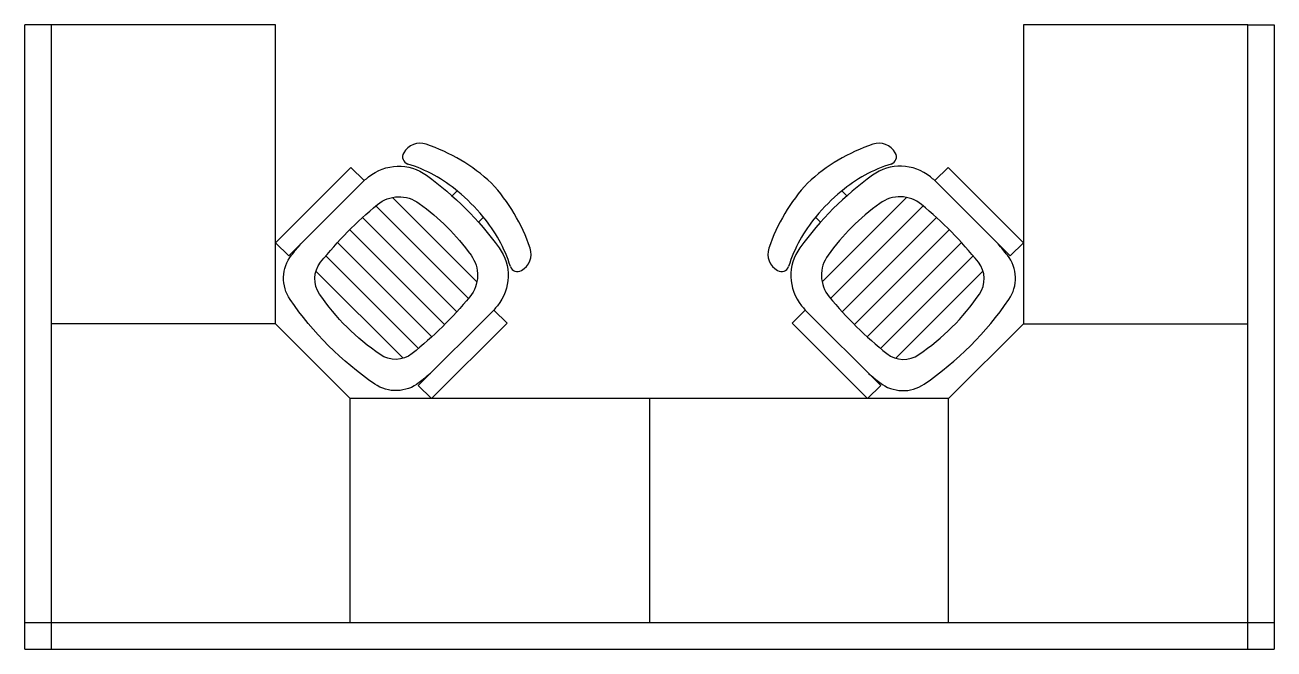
# Model space of a CAD drawing. Header units: millimetres. Extents: x -794.15 to -790.81, y 2696.7 to 2698.37.
import ezdxf

# ---------------------------------------------------------------- set-up
doc = ezdxf.new("R2010")
doc.units = ezdxf.units.MM
doc.header["$LTSCALE"] = 10
doc.layers.add('Móveis_cadeiras', color=2, linetype='Continuous')
doc.layers.add('Móveis_estações', color=2, linetype='Continuous')

msp = doc.modelspace()

# ---------------------------------------------------------------- linework, layer by layer
at = {"layer": 'Móveis_cadeiras'}
for p, q in [((-793.0104, 2697.9168), (-792.9969, 2697.9303)), ((-791.9546, 2697.9168), (-791.9681, 2697.9303)), ((-792.9397, 2697.8461), (-792.9262, 2697.8596)), ((-792.0253, 2697.8461), (-792.0388, 2697.8596))]:
    msp.add_line(p, q, dxfattribs=at)
at = {"layer": 'Móveis_cadeiras', "color": 1}
for p, q in [((-792.9665, 2697.6421), (-793.2144, 2697.8899)), ((-792.944, 2697.6865), (-793.17, 2697.9124)), ((-792.0209, 2697.6865), (-791.795, 2697.9124)), ((-791.9984, 2697.6421), (-791.7506, 2697.8899)), ((-792.9978, 2697.6064), (-793.25, 2697.8586)), ((-791.9672, 2697.6064), (-791.715, 2697.8586)), ((-793.0306, 2697.5723), (-793.2842, 2697.8259)), ((-791.9344, 2697.5723), (-791.6808, 2697.8259)), ((-793.0648, 2697.5396), (-793.3169, 2697.7917)), ((-791.9002, 2697.5396), (-791.6481, 2697.7917)), ((-793.1005, 2697.5083), (-793.3481, 2697.756)), ((-791.8645, 2697.5083), (-791.6169, 2697.756)), ((-793.1412, 2697.4821), (-793.3743, 2697.7153)), ((-791.8238, 2697.4821), (-791.5907, 2697.7153))]:
    msp.add_line(p, q, dxfattribs=at)
at = {"layer": 'Móveis_cadeiras'}
for points in [[(-793.2807, 2697.9929), (-793.2454, 2697.9576), (-793.4471, 2697.7558), (-793.4825, 2697.7912)], [(-791.6842, 2697.9929), (-791.7196, 2697.9576), (-791.5178, 2697.7558), (-791.4825, 2697.7912)], [(-792.8989, 2697.6111), (-792.8635, 2697.5757), (-793.0653, 2697.374), (-793.1007, 2697.4093)], [(-792.0661, 2697.6111), (-792.1014, 2697.5757), (-791.8997, 2697.374), (-791.8643, 2697.4093)]]:
    msp.add_lwpolyline(points, close=True, dxfattribs=at)
for points in [[(-793.2454, 2697.9576, -0.002688), (-793.2336, 2697.9674, -0.340817), (-793.0786, 2697.9716, -0.07931), (-792.8849, 2697.7779, -0.340817)], [(-791.7196, 2697.9576, 0.002688), (-791.7314, 2697.9674, 0.340817), (-791.8864, 2697.9716, 0.07931), (-792.0801, 2697.7779, 0.340817)], [(-793.0683, 2697.4417, -0.006883), (-793.0986, 2697.4168, -0.328643), (-793.2172, 2697.4131, -0.092343), (-793.4433, 2697.6393, -0.328643), (-793.4397, 2697.7579, -0.006883), (-793.4148, 2697.7881, -0.340817)], [(-791.8967, 2697.4417, 0.006883), (-791.8664, 2697.4168, 0.328643), (-791.7478, 2697.4131, 0.092343), (-791.5216, 2697.6393, 0.328643), (-791.5253, 2697.7579, 0.006883), (-791.5502, 2697.7881, 0.340817)], [(-792.8849, 2697.7779, -0.340817), (-792.8891, 2697.6228, -0.002688), (-792.8989, 2697.6111, -0.328643)], [(-792.0801, 2697.7779, 0.340817), (-792.0759, 2697.6228, 0.002688), (-792.0661, 2697.6111, 0.328643)]]:
    msp.add_lwpolyline(points, format="xyb", dxfattribs=at)
for points in [[(-792.9598, 2697.7581, -0.340817), (-792.9629, 2697.6465, -0.050508), (-793.1174, 2697.4945, -0.328643), (-793.2028, 2697.4918, -0.092896), (-793.3646, 2697.6537, -0.328643), (-793.362, 2697.7391, -0.050508), (-793.21, 2697.8936, -0.340817), (-793.0983, 2697.8966, -0.079866)], [(-792.0051, 2697.7581, 0.340817), (-792.0021, 2697.6465, 0.050508), (-791.8476, 2697.4945, 0.328643), (-791.7622, 2697.4918, 0.092896), (-791.6004, 2697.6537, 0.328643), (-791.603, 2697.7391, 0.050508), (-791.755, 2697.8936, 0.340817), (-791.8667, 2697.8966, 0.079866)]]:
    msp.add_lwpolyline(points, format="xyb", close=True, dxfattribs=at)
for centre, radius, start, end in [((-793.0959, 2698.0071), 0.0502, 71.3918, 150.5711), ((-793.2296, 2697.6038), 0.475, 46.9629, 71.6304), ((-791.7354, 2697.6038), 0.475, 108.3696, 133.0371), ((-791.8691, 2698.0071), 0.0502, 29.4289, 108.6082), ((-793.1228, 2698.021), 0.02, 147.3844, 252.7352), ((-791.8422, 2698.021), 0.02, 287.2648, 32.6156), ((-793.242, 2697.6373), 0.3818, 49.7148, 72.7352), ((-791.7229, 2697.6373), 0.3818, 107.2648, 130.2852), ((-793.3101, 2697.5464), 0.4952, 39.4899, 50.5101), ((-793.2526, 2697.6268), 0.475, 18.3696, 43.0371), ((-791.7124, 2697.6268), 0.475, 136.9629, 161.6304), ((-791.6549, 2697.5464), 0.4952, 129.4899, 140.5101), ((-793.2192, 2697.6144), 0.3818, 17.2648, 40.2852), ((-791.7458, 2697.6144), 0.3818, 139.7148, 162.7352), ((-792.8493, 2697.7605), 0.0501, 299.3847, 18.6523), ((-792.1157, 2697.7605), 0.0501, 161.3477, 240.6153), ((-792.8355, 2697.7337), 0.02, 197.2648, 302.6156), ((-792.1295, 2697.7337), 0.02, 237.3844, 342.7352)]:
    msp.add_arc(centre, radius, start, end, dxfattribs=at)
at = {"layer": 'Móveis_estações', "color": 3}
for p, q in [((-794.1525, 2696.704), (-794.1525, 2698.374)), ((-794.0825, 2698.374), (-794.1525, 2698.374)), ((-794.0825, 2698.374), (-794.0825, 2696.704)), ((-790.8825, 2697.574), (-790.8825, 2698.374)), ((-790.8825, 2696.704), (-790.8825, 2698.374)), ((-790.8825, 2698.374), (-790.8125, 2698.374)), ((-790.8125, 2698.374), (-790.8125, 2696.704)), ((-790.8125, 2696.774), (-794.1525, 2696.774)), ((-794.1525, 2696.704), (-790.8125, 2696.704))]:
    msp.add_line(p, q, dxfattribs=at)
at = {"layer": 'Móveis_estações'}
for p, q in [((-793.4825, 2698.374), (-794.0825, 2698.374)), ((-793.4825, 2697.574), (-793.4825, 2698.374)), ((-790.8825, 2698.374), (-791.4825, 2698.374)), ((-791.4825, 2698.374), (-791.4825, 2697.574)), ((-793.4825, 2697.574), (-794.0825, 2697.574)), ((-793.4825, 2697.574), (-793.2825, 2697.374)), ((-791.6825, 2697.374), (-791.4825, 2697.574)), ((-791.4825, 2697.574), (-790.8825, 2697.574)), ((-793.2825, 2696.774), (-793.2825, 2697.374)), ((-791.6825, 2697.374), (-793.2825, 2697.374)), ((-792.4825, 2697.374), (-792.4825, 2696.774)), ((-791.6825, 2696.774), (-791.6825, 2697.374))]:
    msp.add_line(p, q, dxfattribs=at)

doc.saveas('drawing.dxf')
